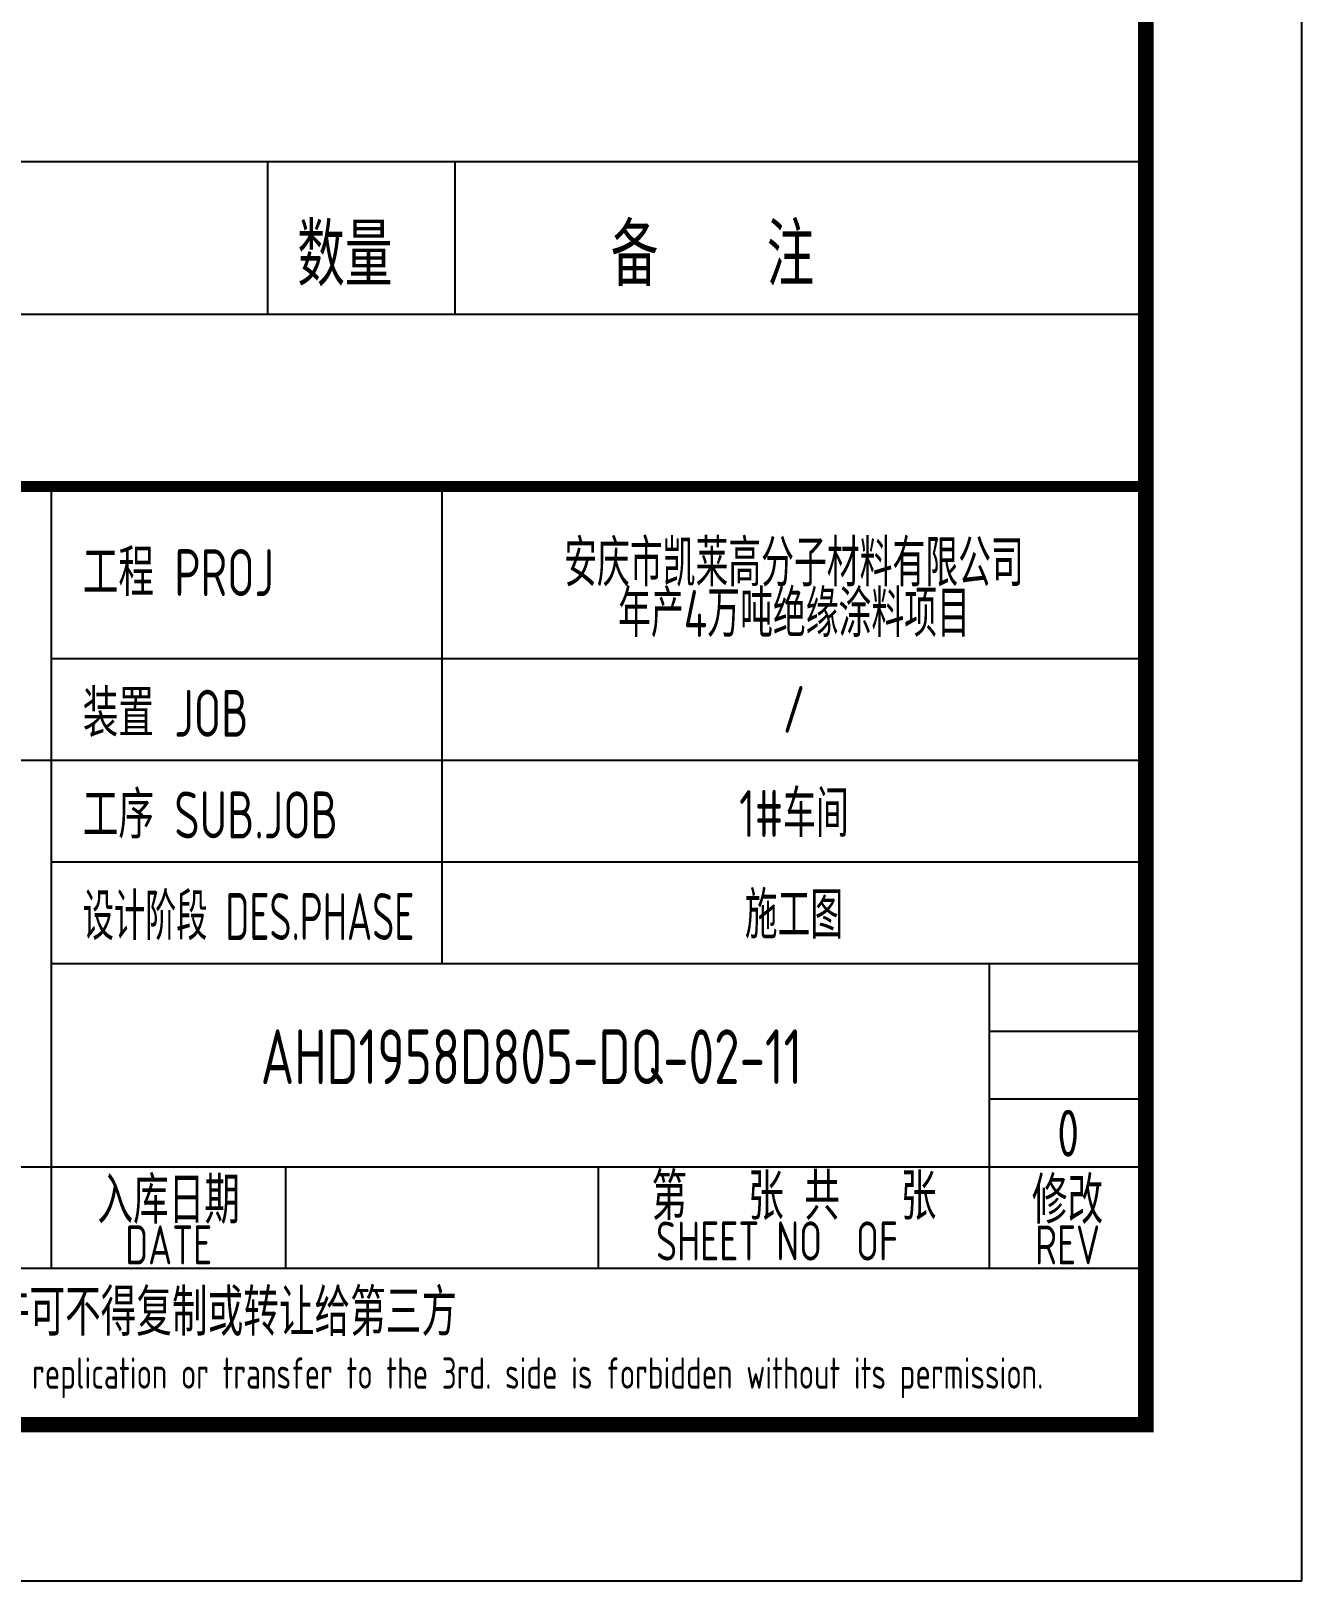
# Model space of a CAD drawing. Extents: x 1234595 to 2088511, y -80443 to 75292.
# Drawn here: x 1966685 to 1974816, y -60601 to -50686 of the extents above; entities that cross this region are included whole.
import ezdxf
from ezdxf.enums import TextEntityAlignment as Align

# ---------------------------------------------------------------- set-up
doc = ezdxf.new("R2010")
doc.units = 0
doc.header["$LTSCALE"] = 1000
doc.header["$MEASUREMENT"] = 0
doc.layers.get('0').update_dxf_attribs({"linetype": 'CONTINUOUS'})
for name, color, linetype in [('AXIS', 3, 'CONTINUOUS'), ('PUB_TEXT', 7, 'CONTINUOUS'), ('PUB_TITLE', 4, 'CONTINUOUS'), ('SIG_TEXT', 7, 'CONTINUOUS')]:
    doc.layers.add(name, color=color, linetype=linetype)
doc.styles.add('AHD', font='sceie.shx', dxfattribs={"width": 0.7, "bigfont": 'sceic.shx'})
doc.styles.add('sceie', font='sceie.shx', dxfattribs={"width": 0.7, "bigfont": 'sceic.shx'})
doc.styles.add('TSSD_Rein', font='Tssdeng.shx', dxfattribs={"width": 0.7, "bigfont": 'hztxt.shx'})

msp = doc.modelspace()

# ---------------------------------------------------------------- linework, layer by layer
for p, q in [((1968197.2, -51520.3), (1968197.2, -52498.9)), ((1969397.2, -51520.3), (1969397.2, -52498.9)), ((1966816.1, -58600.6), (1966816.1, -53600.6)), ((1969316.1, -56650.6), (1969316.1, -53600.6)), ((1973816.1, -59600.6), (1973816.1, -53600.6)), ((1966816.1, -54700.6), (1973816.1, -54700.6)), ((1955816.1, -55350.6), (1973816.1, -55350.6)), ((1966816.1, -56000.6), (1973816.1, -56000.6)), ((1966816.1, -56650.6), (1973816.1, -56650.6)), ((1972816.1, -58600.6), (1972816.1, -56650.6)), ((1972816.1, -57083.9), (1973816.1, -57083.9)), ((1972816.1, -57517.3), (1973816.1, -57517.3)), ((1955816.1, -57950.6), (1973816.1, -57950.6)), ((1968316.1, -58600.6), (1968316.1, -57950.6)), ((1970316.1, -58600.6), (1970316.1, -57950.6)), ((1955816.1, -58600.6), (1973816.1, -58600.6)), ((1955816.1, -59600.6), (1973816.1, -59600.6))]:
    msp.add_line(p, q)
msp.add_lwpolyline([(1973816.1, -53600.6, 70, 70, 0), (1955816.1, -53600.6, 70, 70, 0), (1955816.1, -59600.6, 0, 0, 0)], format="xyseb")
at = {"layer": 'PUB_TEXT'}
msp.add_line((1955808.7, -51520.3), (1973808.7, -51520.3), dxfattribs=at)
at = {"layer": 'PUB_TITLE'}
msp.add_lwpolyline([(1974816.1, -60600.6), (1974816.1, -1200.6), (1890716.1, -1200.6), (1890716.1, -60600.6)], close=True, dxfattribs=at)
at = {"layer": 'PUB_TITLE', "const_width": 100}
msp.add_lwpolyline([(1973816.1, -59600.6), (1973816.1, -2200.6), (1893216.1, -2200.6), (1893216.1, -59600.6)], close=True, dxfattribs=at)
at = {"layer": 'SIG_TEXT'}
msp.add_line((1973782.4, -52498.9), (1955792.8, -52498.9), dxfattribs=at)

# ---------------------------------------------------------------- texts
for s, height, style, width, p in [('数量', 400, 'sceie', 0.8, (1968388.9, -52318.4)), ('备    注', 400, 'sceie', 0.8, (1970393.9, -52318.4)), ('工程 PROJ', 300, 'AHD', 0.8, (1967016.1, -54300.6)), ('工程 PROJ', 300, 'AHD', 0.8, (1967016.1, -54300.6)), ('装置 JOB', 300, 'AHD', 0.8, (1967016.1, -55200.6)), ('装置 JOB', 300, 'AHD', 0.8, (1967016.1, -55200.6)), ('工序 SUB.JOB', 300, 'AHD', 0.8, (1967016.1, -55850.6)), ('工序 SUB.JOB', 300, 'AHD', 0.8, (1967016.1, -55850.6)), ('设计阶段 DES.PHASE', 300, 'AHD', 0.7, (1967016.1, -56500.6)), ('设计阶段 DES.PHASE', 300, 'AHD', 0.7, (1967016.1, -56500.6))]:
    msp.add_text(s, height=height, dxfattribs=dict(style=style, width=width)).set_placement(p)
at = {"style": 'AHD', "width": 0.8}
for s, height, p in [('入库日期', 300, (1967566.1, -58150.6)), ('入库日期', 300, (1967566.1, -58150.6)), ('第   张 共   张', 300, (1971566.1, -58125.6)), ('修改', 300, (1973316.1, -58150.6)), ('修改', 300, (1973316.1, -58150.6)), ('DATE', 250, (1967566.1, -58450.6)), ('DATE', 250, (1967566.1, -58450.6)), ('SHEET NO  OF  ', 250, (1971566.1, -58425.6)), ('SHEET NO  OF  ', 250, (1971566.1, -58425.6)), ('REV', 250, (1973316.1, -58450.6)), ('REV', 250, (1973316.1, -58450.6)), ('本文件专有权属安徽华东化工医药工程有限责任公司所有,未经许可不得复制或转让给第三方', 300, (1964816.1, -58900.6)), ('本文件专有权属安徽华东化工医药工程有限责任公司所有,未经许可不得复制或转让给第三方', 300, (1964816.1, -58900.6)), ('The proprietary right of this document belongs to Anhui Huadong Chemical And Medical Engineering  Co.,Ltd.  and any replication or transfer to the 3rd. side is forbidden without its permission. ', 200, (1964816.1, -59300.6)), ('The proprietary right of this document belongs to Anhui Huadong Chemical And Medical Engineering  Co.,Ltd.  and any replication or transfer to the 3rd. side is forbidden without its permission. ', 200, (1964816.1, -59300.6))]:
    msp.add_text(s, height=height, dxfattribs=at).set_placement(p, align=Align.MIDDLE)
at = {"width": 0.8}
for tag, text, height, style, p in [('AHD1958D805-DQ-02-11', '200320-02-040', 350, 'sceie', (1969886.9, -57246.9)), ('0', '0', 300, 'AHD', (1973320.2, -57736.7)), ('0', '0', 300, 'AHD', (1973320.2, -57736.7))]:
    msp.add_attdef(tag, text=text, height=height, dxfattribs=dict(at, style=style)).set_placement(p, align=Align.MIDDLE)
at = {"layer": 'AXIS', "style": 'TSSD_Rein', "width": 0.7}
for s, p in [('安庆市凯莱高分子材料有限公司', (1971566.1, -54073)), ('年产4万吨绝缘涂料项目', (1971566.1, -54396.1)), ('/', (1971566.1, -55025.6)), ('1#车间', (1971566.1, -55675.6)), ('施工图', (1971566.1, -56325.6))]:
    msp.add_text(s, height=300, dxfattribs=at).set_placement(p, align=Align.MIDDLE)

doc.saveas('drawing.dxf')
